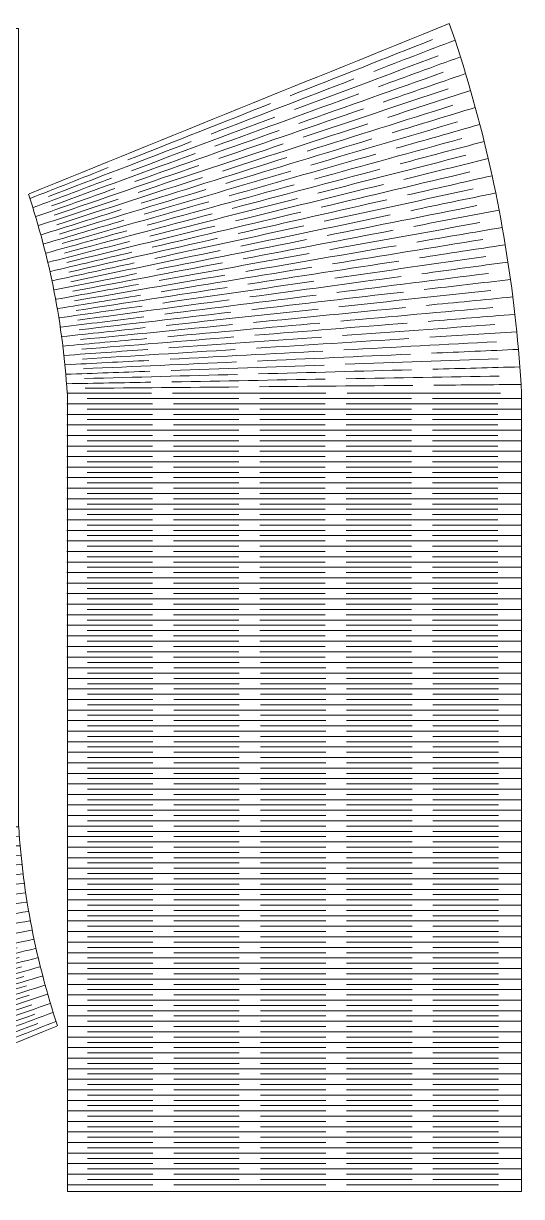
# Model space of a CAD drawing. Header units: inches. Extents: x -13.9 to 20.5, y -8.9 to 4.3.
# Drawn here: x -8.72 to -3.1, y -8.92 to 4.3 of the extents above; entities that cross this region are included whole.
import ezdxf

# ---------------------------------------------------------------- set-up
doc = ezdxf.new("R2010")
doc.units = ezdxf.units.IN
doc.header["$MEASUREMENT"] = 0
doc.layers.add('Layer 1', color=7, linetype='Continuous')

# ---------------------------------------------------------------- blocks, each defined once
blk = doc.blocks.new('block 8')
at = {"layer": 'Layer 1', "lineweight": 0}
for points in [[(-3.883, 4.209), (-3.917, 4.303)], [(-3.852, 4.115), (-3.883, 4.209)], [(-3.821, 4.021), (-3.852, 4.115)], [(-3.791, 3.926), (-3.821, 4.021)], [(-3.762, 3.832), (-3.791, 3.926)], [(-3.746, 3.781), (-3.762, 3.832)], [(-3.733, 3.737), (-3.746, 3.781)], [(-3.705, 3.642), (-3.733, 3.737)], [(-3.677, 3.546), (-3.705, 3.642)], [(-3.65, 3.451), (-3.677, 3.546)], [(-3.624, 3.356), (-3.65, 3.451)], [(-3.598, 3.26), (-3.624, 3.356)], [(-3.573, 3.164), (-3.598, 3.26)], [(-3.548, 3.068), (-3.573, 3.164)], [(-3.525, 2.972), (-3.548, 3.068)], [(-3.501, 2.876), (-3.525, 2.972)], [(-3.479, 2.779), (-3.501, 2.876)], [(-3.456, 2.683), (-3.479, 2.779)], [(-3.435, 2.586), (-3.456, 2.683)], [(-3.414, 2.489), (-3.435, 2.586)], [(-3.394, 2.392), (-3.414, 2.489)], [(-3.374, 2.295), (-3.394, 2.392)], [(-3.356, 2.198), (-3.374, 2.295)], [(-3.337, 2.101), (-3.356, 2.198)], [(-3.32, 2.003), (-3.337, 2.101)], [(-3.302, 1.906), (-3.32, 2.003)], [(-3.286, 1.808), (-3.302, 1.906)], [(-3.27, 1.71), (-3.286, 1.808)], [(-3.255, 1.612), (-3.27, 1.71)], [(-3.24, 1.514), (-3.255, 1.612)], [(-3.227, 1.416), (-3.24, 1.514)], [(-3.213, 1.318), (-3.227, 1.416)], [(-3.201, 1.22), (-3.213, 1.318)], [(-3.188, 1.122), (-3.201, 1.22)], [(-3.177, 1.023), (-3.188, 1.122)], [(-3.166, 0.925), (-3.177, 1.023)], [(-3.156, 0.826), (-3.166, 0.925)], [(-3.146, 0.727), (-3.156, 0.826)], [(-3.138, 0.628), (-3.146, 0.727)], [(-3.129, 0.53), (-3.138, 0.628)], [(-3.122, 0.431), (-3.129, 0.53)], [(-3.114, 0.332), (-3.122, 0.431)], [(-3.108, 0.233), (-3.114, 0.332)], [(-3.102, 0.133), (-3.102, -8.867), (-8.223, -8.867), (-8.223, 0.133)], [(-3.102, 0.134), (-3.108, 0.233)]]:
    blk.add_lwpolyline(points, dxfattribs=at)
for points in [[(-3.917, 4.303), (-5.497, 3.663), (-7.076, 3.022), (-8.655, 2.382)], [(-4.105, 4.122), (-4.641, 3.91), (-5.177, 3.698), (-5.713, 3.487)], [(-3.852, 4.115), (-4.158, 3.998), (-4.464, 3.88), (-4.769, 3.762)], [(-4.044, 3.937), (-4.583, 3.735), (-5.122, 3.534), (-5.662, 3.332)], [(-3.791, 3.926), (-4.099, 3.814), (-4.406, 3.702), (-4.714, 3.59)], [(-3.986, 3.752), (-4.528, 3.56), (-5.07, 3.368), (-5.613, 3.176)], [(-3.733, 3.737), (-4.042, 3.63), (-4.352, 3.524), (-4.661, 3.417)], [(-4.992, 3.677), (-5.529, 3.47), (-6.067, 3.263), (-6.604, 3.056)], [(-4.938, 3.509), (-5.478, 3.312), (-6.019, 3.115), (-6.56, 2.918)], [(-3.93, 3.566), (-4.475, 3.384), (-5.021, 3.202), (-5.566, 3.02)], [(-3.677, 3.546), (-3.988, 3.446), (-4.299, 3.345), (-4.61, 3.244)], [(-5.934, 3.399), (-6.47, 3.187), (-7.006, 2.976), (-7.542, 2.764)], [(-4.886, 3.34), (-5.43, 3.153), (-5.973, 2.966), (-6.517, 2.779)], [(-3.877, 3.38), (-4.425, 3.208), (-4.973, 3.035), (-5.521, 2.863)], [(-3.624, 3.356), (-3.936, 3.26), (-4.249, 3.165), (-4.561, 3.07)], [(-5.885, 3.248), (-6.424, 3.046), (-6.963, 2.844), (-7.502, 2.642)], [(-3.826, 3.193), (-4.377, 3.03), (-4.927, 2.868), (-5.478, 2.706)], [(-5.837, 3.097), (-6.379, 2.904), (-6.921, 2.712), (-7.464, 2.52)], [(-4.836, 3.171), (-5.383, 2.993), (-5.929, 2.816), (-6.476, 2.639)], [(-3.573, 3.164), (-3.887, 3.075), (-4.201, 2.985), (-4.515, 2.895)], [(-6.827, 2.971), (-7.364, 2.764), (-7.902, 2.557), (-8.439, 2.35)], [(-5.791, 2.944), (-6.336, 2.762), (-6.882, 2.58), (-7.427, 2.398)], [(-4.789, 3.001), (-5.338, 2.833), (-5.887, 2.666), (-6.437, 2.499)], [(-3.777, 3.005), (-4.331, 2.853), (-4.884, 2.7), (-5.437, 2.548)], [(-3.525, 2.972), (-3.84, 2.888), (-4.155, 2.804), (-4.471, 2.72)], [(-6.784, 2.836), (-7.324, 2.639), (-7.865, 2.442), (-8.405, 2.245)], [(-5.748, 2.792), (-6.296, 2.619), (-6.844, 2.447), (-7.392, 2.275)], [(-4.744, 2.83), (-5.296, 2.673), (-5.847, 2.516), (-6.399, 2.358)], [(-3.731, 2.817), (-4.287, 2.674), (-4.842, 2.532), (-5.398, 2.39)], [(-3.479, 2.779), (-3.795, 2.701), (-4.112, 2.623), (-4.429, 2.545)], [(-7.764, 2.677), (-8.057, 2.561), (-8.351, 2.445), (-8.645, 2.329)], [(-6.742, 2.701), (-7.286, 2.514), (-7.829, 2.327), (-8.373, 2.14)], [(-4.7, 2.659), (-5.255, 2.512), (-5.809, 2.365), (-6.364, 2.217)], [(-7.725, 2.559), (-8.021, 2.448), (-8.316, 2.338), (-8.611, 2.227)], [(-6.702, 2.566), (-7.249, 2.388), (-7.795, 2.211), (-8.342, 2.034)], [(-5.706, 2.638), (-6.257, 2.476), (-6.807, 2.314), (-7.358, 2.151)], [(-3.687, 2.628), (-4.245, 2.496), (-4.803, 2.363), (-5.361, 2.231)], [(-3.435, 2.586), (-3.753, 2.514), (-4.071, 2.441), (-4.389, 2.369)], [(-7.688, 2.441), (-7.985, 2.336), (-8.282, 2.23), (-8.579, 2.125)], [(-6.664, 2.429), (-7.214, 2.262), (-7.763, 2.095), (-8.312, 1.928)], [(-5.666, 2.485), (-6.219, 2.332), (-6.773, 2.18), (-7.326, 2.028)], [(-4.66, 2.488), (-5.216, 2.351), (-5.773, 2.213), (-6.33, 2.076)], [(-3.646, 2.439), (-4.206, 2.316), (-4.766, 2.194), (-5.327, 2.072)], [(-3.394, 2.392), (-3.713, 2.326), (-4.033, 2.259), (-4.352, 2.192)], [(-8.664, 2.379), (-8.42, 1.648), (-8.275, 0.903), (-8.226, 0.134)], [(-7.652, 2.322), (-7.951, 2.223), (-8.25, 2.123), (-8.549, 2.023)], [(-6.628, 2.293), (-7.18, 2.136), (-7.732, 1.978), (-8.284, 1.821)], [(-5.628, 2.331), (-6.184, 2.188), (-6.74, 2.046), (-7.295, 1.903)], [(-4.621, 2.316), (-5.18, 2.189), (-5.739, 2.061), (-6.298, 1.934)], [(-3.607, 2.249), (-4.169, 2.136), (-4.732, 2.024), (-5.294, 1.912)], [(-7.618, 2.204), (-7.919, 2.109), (-8.219, 2.015), (-8.519, 1.92)], [(-6.593, 2.156), (-7.148, 2.009), (-7.702, 1.861), (-8.257, 1.714)], [(-5.592, 2.176), (-6.15, 2.044), (-6.708, 1.911), (-7.267, 1.779)], [(-4.584, 2.144), (-5.146, 2.026), (-5.707, 1.909), (-6.268, 1.792)], [(-3.356, 2.198), (-3.676, 2.137), (-3.996, 2.076), (-4.317, 2.015)], [(-7.586, 2.084), (-7.888, 1.995), (-8.189, 1.906), (-8.491, 1.817)], [(-6.561, 2.019), (-7.118, 1.881), (-7.674, 1.744), (-8.231, 1.607)], [(-5.559, 2.021), (-6.119, 1.899), (-6.679, 1.776), (-7.239, 1.654)], [(-3.571, 2.058), (-4.135, 1.956), (-4.699, 1.854), (-5.263, 1.752)], [(-3.32, 2.003), (-3.641, 1.948), (-3.963, 1.893), (-4.284, 1.838)], [(-7.555, 1.965), (-7.858, 1.881), (-8.161, 1.798), (-8.464, 1.714)], [(-6.53, 1.881), (-7.089, 1.754), (-7.648, 1.627), (-8.207, 1.499)], [(-5.527, 1.866), (-6.089, 1.753), (-6.651, 1.641), (-7.214, 1.529)], [(-4.55, 1.971), (-5.113, 1.863), (-5.677, 1.756), (-6.24, 1.649)], [(-3.537, 1.868), (-4.103, 1.776), (-4.669, 1.684), (-5.235, 1.592)], [(-7.525, 1.845), (-7.83, 1.766), (-8.134, 1.688), (-8.439, 1.61)], [(-7.497, 1.724), (-7.803, 1.652), (-8.109, 1.579), (-8.415, 1.507)], [(-6.501, 1.743), (-7.062, 1.626), (-7.623, 1.509), (-8.184, 1.391)], [(-4.518, 1.797), (-5.083, 1.7), (-5.648, 1.603), (-6.213, 1.506)], [(-3.286, 1.808), (-3.609, 1.759), (-3.931, 1.709), (-4.253, 1.66)], [(-7.471, 1.603), (-7.778, 1.536), (-8.085, 1.469), (-8.392, 1.402)], [(-6.473, 1.605), (-7.036, 1.498), (-7.6, 1.39), (-8.163, 1.283)], [(-5.497, 1.71), (-6.061, 1.608), (-6.625, 1.505), (-7.19, 1.403)], [(-4.488, 1.624), (-5.055, 1.537), (-5.622, 1.45), (-6.189, 1.363)], [(-3.505, 1.676), (-4.073, 1.594), (-4.64, 1.513), (-5.208, 1.431)], [(-3.255, 1.612), (-3.578, 1.569), (-3.902, 1.525), (-4.225, 1.481)], [(-7.446, 1.482), (-7.754, 1.421), (-8.063, 1.359), (-8.371, 1.298)], [(-6.447, 1.466), (-7.013, 1.369), (-7.578, 1.272), (-8.143, 1.175)], [(-5.469, 1.554), (-6.035, 1.462), (-6.601, 1.37), (-7.167, 1.278)], [(-3.476, 1.485), (-4.045, 1.413), (-4.614, 1.341), (-5.184, 1.27)], [(-7.423, 1.361), (-7.732, 1.305), (-8.041, 1.249), (-8.351, 1.193)], [(-6.424, 1.327), (-6.99, 1.24), (-7.557, 1.153), (-8.124, 1.066)], [(-5.443, 1.397), (-6.011, 1.315), (-6.579, 1.233), (-7.146, 1.151)], [(-4.461, 1.45), (-5.029, 1.373), (-5.598, 1.296), (-6.166, 1.219)], [(-3.227, 1.416), (-3.551, 1.378), (-3.875, 1.341), (-4.199, 1.303)], [(-7.401, 1.239), (-7.712, 1.189), (-8.022, 1.139), (-8.332, 1.088)], [(-5.419, 1.24), (-5.989, 1.168), (-6.558, 1.097), (-7.127, 1.025)], [(-4.435, 1.275), (-5.005, 1.209), (-5.575, 1.142), (-6.145, 1.075)], [(-3.449, 1.293), (-4.02, 1.231), (-4.59, 1.17), (-5.161, 1.108)], [(-3.201, 1.22), (-3.525, 1.188), (-3.85, 1.156), (-4.175, 1.124)], [(-7.381, 1.117), (-7.692, 1.073), (-8.003, 1.028), (-8.315, 0.983)], [(-6.401, 1.187), (-6.97, 1.111), (-7.538, 1.034), (-8.107, 0.957)], [(-5.397, 1.083), (-5.968, 1.021), (-6.539, 0.96), (-7.109, 0.898)], [(-4.412, 1.1), (-4.983, 1.044), (-5.555, 0.988), (-6.126, 0.931)], [(-3.425, 1.1), (-3.997, 1.049), (-4.569, 0.998), (-5.141, 0.946)], [(-7.363, 0.995), (-7.675, 0.956), (-7.987, 0.917), (-8.299, 0.878)], [(-6.381, 1.048), (-6.951, 0.981), (-7.521, 0.915), (-8.091, 0.848)], [(-3.177, 1.023), (-3.503, 0.997), (-3.828, 0.971), (-4.154, 0.944)], [(-7.346, 0.873), (-7.658, 0.839), (-7.971, 0.806), (-8.284, 0.772)], [(-6.363, 0.908), (-6.934, 0.851), (-7.505, 0.795), (-8.077, 0.739)], [(-5.378, 0.925), (-5.95, 0.874), (-6.522, 0.823), (-7.093, 0.771)], [(-4.391, 0.925), (-4.964, 0.879), (-5.536, 0.833), (-6.109, 0.787)], [(-3.403, 0.908), (-3.976, 0.866), (-4.549, 0.826), (-5.122, 0.784)], [(-3.156, 0.826), (-3.482, 0.805), (-3.809, 0.785), (-4.135, 0.765)], [(-7.33, 0.75), (-7.644, 0.722), (-7.957, 0.694), (-8.271, 0.666)], [(-6.346, 0.768), (-6.918, 0.722), (-7.491, 0.675), (-8.063, 0.629)], [(-5.36, 0.767), (-5.933, 0.726), (-6.506, 0.685), (-7.079, 0.644)], [(-4.372, 0.75), (-4.946, 0.714), (-5.52, 0.678), (-6.093, 0.642)], [(-3.384, 0.715), (-3.958, 0.684), (-4.532, 0.653), (-5.106, 0.622)], [(-7.316, 0.627), (-7.63, 0.605), (-7.944, 0.582), (-8.259, 0.56)], [(-6.331, 0.627), (-6.905, 0.591), (-7.478, 0.555), (-8.052, 0.519)], [(-5.344, 0.609), (-5.918, 0.579), (-6.492, 0.548), (-7.066, 0.517)], [(-4.356, 0.574), (-4.931, 0.548), (-5.505, 0.523), (-6.08, 0.497)], [(-3.138, 0.628), (-3.464, 0.614), (-3.791, 0.599), (-4.118, 0.585)], [(-7.304, 0.504), (-7.619, 0.487), (-7.933, 0.471), (-8.248, 0.454)], [(-6.318, 0.486), (-6.892, 0.461), (-7.467, 0.435), (-8.042, 0.41)], [(-5.33, 0.451), (-5.905, 0.431), (-6.48, 0.41), (-7.055, 0.39)], [(-4.342, 0.398), (-4.917, 0.383), (-5.493, 0.367), (-6.068, 0.352)], [(-3.367, 0.521), (-3.942, 0.501), (-4.517, 0.48), (-5.092, 0.46)], [(-3.122, 0.431), (-3.449, 0.422), (-3.776, 0.413), (-4.104, 0.404)], [(-7.293, 0.381), (-7.608, 0.37), (-7.924, 0.359), (-8.239, 0.347)], [(-6.306, 0.346), (-6.882, 0.33), (-7.457, 0.315), (-8.033, 0.299)], [(-5.318, 0.293), (-5.894, 0.282), (-6.47, 0.272), (-7.046, 0.262)], [(-3.353, 0.328), (-3.928, 0.317), (-4.504, 0.307), (-5.08, 0.297)], [(-7.284, 0.258), (-7.6, 0.252), (-7.915, 0.246), (-8.231, 0.241)], [(-7.277, 0.134), (-7.592, 0.134), (-7.908, 0.134), (-8.224, 0.134)], [(-6.297, 0.205), (-6.873, 0.199), (-7.449, 0.194), (-8.025, 0.189)], [(-5.309, 0.134), (-5.885, 0.134), (-6.462, 0.134), (-7.038, 0.134)], [(-4.33, 0.222), (-4.906, 0.217), (-5.482, 0.212), (-6.058, 0.207)], [(-3.341, 0.134), (-3.917, 0.134), (-4.494, 0.134), (-5.07, 0.134)], [(-3.108, 0.233), (-3.436, 0.23), (-3.764, 0.227), (-4.091, 0.224)]]:
    blk.add_open_spline(points, degree=3, dxfattribs=at)
blk = doc.blocks.new('block 9')
at = {"layer": 'Layer 1', "lineweight": 0}
for points in [[(-13.897, -4.754), (-13.897, 4.246), (-8.776, 4.246), (-8.776, -4.754)], [(-13.897, -4.754), (-13.89, -4.853)], [(-13.89, -4.853), (-13.884, -4.952)], [(-13.884, -4.952), (-13.877, -5.051)], [(-13.877, -5.051), (-13.87, -5.15)], [(-13.87, -5.15), (-13.861, -5.249)], [(-13.861, -5.249), (-13.853, -5.348)], [(-13.853, -5.348), (-13.843, -5.446)], [(-13.843, -5.446), (-13.833, -5.545)], [(-13.833, -5.545), (-13.822, -5.643)], [(-13.822, -5.643), (-13.811, -5.742)], [(-13.811, -5.742), (-13.798, -5.84)], [(-13.798, -5.84), (-13.786, -5.939)], [(-13.786, -5.939), (-13.772, -6.037)], [(-13.772, -6.037), (-13.759, -6.135)], [(-13.759, -6.135), (-13.744, -6.233)], [(-13.744, -6.233), (-13.729, -6.331)], [(-13.729, -6.331), (-13.713, -6.428)], [(-13.713, -6.428), (-13.696, -6.526)], [(-13.696, -6.526), (-13.679, -6.624)], [(-13.679, -6.624), (-13.662, -6.721)], [(-13.662, -6.721), (-13.643, -6.818)], [(-13.643, -6.818), (-13.624, -6.916)], [(-13.624, -6.916), (-13.605, -7.013)], [(-13.605, -7.013), (-13.585, -7.11)], [(-13.585, -7.11), (-13.564, -7.206)], [(-13.564, -7.206), (-13.542, -7.303)], [(-13.542, -7.303), (-13.52, -7.4)], [(-13.52, -7.4), (-13.498, -7.496)], [(-13.498, -7.496), (-13.474, -7.592)], [(-13.474, -7.592), (-13.45, -7.688)], [(-13.45, -7.688), (-13.426, -7.784)], [(-13.426, -7.784), (-13.401, -7.88)], [(-13.401, -7.88), (-13.375, -7.976)], [(-13.375, -7.976), (-13.349, -8.072)], [(-13.349, -8.072), (-13.321, -8.167)], [(-13.321, -8.167), (-13.294, -8.262)], [(-13.294, -8.262), (-13.266, -8.357)], [(-13.266, -8.357), (-13.252, -8.402)], [(-13.252, -8.402), (-13.237, -8.452)], [(-13.237, -8.452), (-13.207, -8.547)], [(-13.207, -8.547), (-13.178, -8.641)], [(-13.178, -8.641), (-13.147, -8.736)], [(-13.147, -8.736), (-13.116, -8.83)], [(-13.116, -8.83), (-13.082, -8.923)]]:
    blk.add_lwpolyline(points, dxfattribs=at)
for points in [[(-13.658, -4.754), (-13.081, -4.754), (-12.505, -4.754), (-11.929, -4.754)], [(-11.69, -4.754), (-11.114, -4.754), (-10.537, -4.754), (-9.961, -4.754)], [(-9.722, -4.754), (-9.406, -4.754), (-9.09, -4.754), (-8.774, -4.755)], [(-8.335, -7), (-8.578, -6.269), (-8.724, -5.523), (-8.773, -4.754)], [(-13.89, -4.853), (-13.563, -4.85), (-13.235, -4.847), (-12.907, -4.844)], [(-12.669, -4.842), (-12.093, -4.837), (-11.517, -4.832), (-10.94, -4.827)], [(-11.68, -4.913), (-11.104, -4.903), (-10.529, -4.892), (-9.953, -4.882)], [(-10.702, -4.825), (-10.126, -4.82), (-9.55, -4.815), (-8.974, -4.81)], [(-9.715, -4.878), (-9.399, -4.872), (-9.083, -4.867), (-8.768, -4.861)], [(-13.877, -5.051), (-13.55, -5.042), (-13.222, -5.034), (-12.895, -5.025)], [(-13.646, -4.948), (-13.07, -4.938), (-12.494, -4.927), (-11.919, -4.917)], [(-12.657, -5.019), (-12.081, -5.003), (-11.506, -4.988), (-10.931, -4.972)], [(-11.668, -5.071), (-11.093, -5.051), (-10.518, -5.03), (-9.943, -5.01)], [(-10.692, -4.966), (-10.117, -4.951), (-9.541, -4.935), (-8.966, -4.92)], [(-9.705, -5.001), (-9.39, -4.99), (-9.075, -4.979), (-8.76, -4.968)], [(-13.632, -5.142), (-13.057, -5.121), (-12.482, -5.1), (-11.907, -5.08)], [(-12.643, -5.194), (-12.068, -5.169), (-11.493, -5.143), (-10.919, -5.117)], [(-11.655, -5.23), (-11.081, -5.199), (-10.506, -5.168), (-9.932, -5.137)], [(-10.681, -5.107), (-10.106, -5.081), (-9.532, -5.056), (-8.957, -5.03)], [(-10.668, -5.248), (-10.094, -5.212), (-9.521, -5.176), (-8.947, -5.14)], [(-9.695, -5.125), (-9.38, -5.108), (-9.065, -5.091), (-8.751, -5.074)], [(-13.861, -5.249), (-13.534, -5.234), (-13.207, -5.22), (-12.881, -5.205)], [(-13.615, -5.335), (-13.041, -5.304), (-12.467, -5.273), (-11.892, -5.242)], [(-12.626, -5.37), (-12.053, -5.334), (-11.479, -5.298), (-10.905, -5.262)], [(-11.639, -5.388), (-11.066, -5.347), (-10.493, -5.306), (-9.92, -5.265)], [(-10.653, -5.388), (-10.08, -5.342), (-9.508, -5.296), (-8.935, -5.25)], [(-9.682, -5.248), (-9.368, -5.225), (-9.054, -5.203), (-8.74, -5.18)], [(-9.668, -5.371), (-9.355, -5.343), (-9.042, -5.314), (-8.728, -5.286)], [(-13.843, -5.446), (-13.516, -5.426), (-13.19, -5.405), (-12.864, -5.385)], [(-13.596, -5.528), (-13.022, -5.487), (-12.449, -5.446), (-11.876, -5.405)], [(-12.608, -5.546), (-12.035, -5.499), (-11.462, -5.453), (-10.89, -5.407)], [(-11.621, -5.546), (-11.049, -5.494), (-10.477, -5.443), (-9.905, -5.392)], [(-10.636, -5.528), (-10.065, -5.472), (-9.493, -5.415), (-8.922, -5.359)], [(-9.653, -5.493), (-9.34, -5.46), (-9.028, -5.426), (-8.715, -5.392)], [(-12.587, -5.721), (-12.015, -5.664), (-11.444, -5.608), (-10.873, -5.552)], [(-11.601, -5.703), (-11.031, -5.642), (-10.46, -5.58), (-9.889, -5.519)], [(-10.618, -5.668), (-10.048, -5.602), (-9.478, -5.535), (-8.908, -5.468)], [(-9.636, -5.616), (-9.324, -5.576), (-9.012, -5.537), (-8.7, -5.498)], [(-13.822, -5.643), (-13.496, -5.617), (-13.17, -5.591), (-12.845, -5.565)], [(-13.574, -5.721), (-13.002, -5.669), (-12.43, -5.618), (-11.858, -5.567)], [(-11.579, -5.86), (-11.01, -5.789), (-10.441, -5.717), (-9.872, -5.645)], [(-10.597, -5.808), (-10.029, -5.731), (-9.46, -5.654), (-8.892, -5.578)], [(-10.575, -5.947), (-10.008, -5.86), (-9.441, -5.773), (-8.875, -5.686)], [(-9.617, -5.738), (-9.306, -5.693), (-8.995, -5.648), (-8.684, -5.603)], [(-13.798, -5.84), (-13.473, -5.808), (-13.148, -5.776), (-12.823, -5.744)], [(-13.55, -5.913), (-12.979, -5.852), (-12.408, -5.79), (-11.837, -5.729)], [(-12.563, -5.895), (-11.994, -5.829), (-11.424, -5.762), (-10.854, -5.696)], [(-11.556, -6.017), (-10.988, -5.935), (-10.42, -5.854), (-9.852, -5.772)], [(-10.551, -6.086), (-9.986, -5.989), (-9.421, -5.892), (-8.856, -5.795)], [(-9.597, -5.86), (-9.287, -5.809), (-8.977, -5.759), (-8.667, -5.709)], [(-9.576, -5.981), (-9.266, -5.925), (-8.957, -5.87), (-8.648, -5.814)], [(-13.772, -6.037), (-13.448, -5.999), (-13.124, -5.961), (-12.799, -5.923)], [(-13.523, -6.105), (-12.954, -6.033), (-12.384, -5.962), (-11.815, -5.89)], [(-12.538, -6.07), (-11.97, -5.993), (-11.401, -5.916), (-10.833, -5.84)], [(-11.53, -6.174), (-10.964, -6.082), (-10.398, -5.99), (-9.832, -5.898)], [(-10.526, -6.225), (-9.962, -6.118), (-9.399, -6.011), (-8.836, -5.904)], [(-9.552, -6.103), (-9.244, -6.041), (-8.936, -5.98), (-8.628, -5.918)], [(-13.494, -6.297), (-12.926, -6.215), (-12.358, -6.133), (-11.791, -6.051)], [(-12.51, -6.244), (-11.944, -6.157), (-11.377, -6.07), (-10.81, -5.983)], [(-11.502, -6.33), (-10.938, -6.228), (-10.373, -6.126), (-9.809, -6.024)], [(-10.498, -6.364), (-9.937, -6.246), (-9.376, -6.129), (-8.814, -6.012)], [(-9.528, -6.224), (-9.221, -6.157), (-8.914, -6.09), (-8.607, -6.023)], [(-13.744, -6.233), (-13.42, -6.189), (-13.097, -6.145), (-12.773, -6.102)], [(-13.462, -6.488), (-12.896, -6.396), (-12.33, -6.304), (-11.764, -6.212)], [(-12.481, -6.418), (-11.916, -6.321), (-11.35, -6.224), (-10.785, -6.127)], [(-11.472, -6.486), (-10.91, -6.374), (-10.347, -6.262), (-9.785, -6.149)], [(-10.469, -6.502), (-9.91, -6.374), (-9.351, -6.247), (-8.792, -6.12)], [(-9.501, -6.345), (-9.195, -6.272), (-8.89, -6.2), (-8.584, -6.127)], [(-13.713, -6.428), (-13.39, -6.379), (-13.068, -6.329), (-12.745, -6.28)], [(-12.449, -6.591), (-11.885, -6.484), (-11.322, -6.377), (-10.759, -6.269)], [(-11.44, -6.641), (-10.88, -6.519), (-10.32, -6.397), (-9.759, -6.274)], [(-10.438, -6.639), (-9.881, -6.502), (-9.324, -6.364), (-8.767, -6.227)], [(-10.405, -6.777), (-9.851, -6.629), (-9.296, -6.482), (-8.742, -6.334)], [(-9.473, -6.465), (-9.169, -6.387), (-8.864, -6.309), (-8.56, -6.231)], [(-9.444, -6.585), (-9.141, -6.501), (-8.837, -6.418), (-8.534, -6.334)], [(-13.679, -6.624), (-13.358, -6.568), (-13.036, -6.513), (-12.715, -6.458)], [(-13.428, -6.679), (-12.864, -6.577), (-12.3, -6.474), (-11.735, -6.372)], [(-12.414, -6.764), (-11.853, -6.647), (-11.292, -6.529), (-10.731, -6.412)], [(-11.406, -6.796), (-10.848, -6.664), (-10.29, -6.532), (-9.732, -6.399)], [(-10.371, -6.913), (-9.819, -6.756), (-9.267, -6.599), (-8.715, -6.441)], [(-9.413, -6.705), (-9.111, -6.616), (-8.809, -6.527), (-8.508, -6.438)], [(-13.392, -6.869), (-12.829, -6.757), (-12.267, -6.645), (-11.705, -6.532)], [(-12.378, -6.936), (-11.819, -6.809), (-11.26, -6.682), (-10.7, -6.554)], [(-11.37, -6.951), (-10.815, -6.809), (-10.259, -6.666), (-9.703, -6.524)], [(-10.334, -7.05), (-9.785, -6.883), (-9.236, -6.715), (-8.686, -6.548)], [(-9.38, -6.824), (-9.08, -6.729), (-8.78, -6.635), (-8.479, -6.541)], [(-13.643, -6.818), (-13.323, -6.757), (-13.002, -6.696), (-12.682, -6.635)], [(-13.353, -7.059), (-12.792, -6.937), (-12.232, -6.814), (-11.672, -6.692)], [(-12.339, -7.108), (-11.782, -6.971), (-11.225, -6.834), (-10.669, -6.696)], [(-11.333, -7.105), (-10.779, -6.953), (-10.226, -6.8), (-9.673, -6.648)], [(-10.296, -7.186), (-9.75, -7.009), (-9.203, -6.831), (-8.657, -6.654)], [(-9.346, -6.943), (-9.048, -6.843), (-8.749, -6.743), (-8.45, -6.643)], [(-13.605, -7.013), (-13.285, -6.946), (-12.966, -6.879), (-12.647, -6.812)], [(-13.311, -7.248), (-12.753, -7.116), (-12.195, -6.984), (-11.637, -6.851)], [(-12.298, -7.28), (-11.744, -7.132), (-11.189, -6.985), (-10.635, -6.838)], [(-11.293, -7.259), (-10.742, -7.097), (-10.191, -6.934), (-9.641, -6.772)], [(-10.257, -7.321), (-9.713, -7.134), (-9.169, -6.947), (-8.626, -6.76)], [(-10.215, -7.457), (-9.674, -7.26), (-9.134, -7.063), (-8.593, -6.866)], [(-9.311, -7.061), (-9.014, -6.956), (-8.716, -6.851), (-8.419, -6.746)], [(-9.274, -7.179), (-8.978, -7.069), (-8.683, -6.958), (-8.387, -6.847)], [(-13.563, -7.206), (-13.245, -7.134), (-12.927, -7.062), (-12.609, -6.989)], [(-13.082, -8.923), (-11.502, -8.283), (-9.923, -7.643), (-8.344, -7.002)], [(-12.255, -7.451), (-11.703, -7.293), (-11.151, -7.136), (-10.599, -6.979)], [(-11.251, -7.412), (-10.703, -7.24), (-10.155, -7.067), (-9.607, -6.895)], [(-10.172, -7.591), (-9.634, -7.384), (-9.097, -7.178), (-8.559, -6.971)], [(-9.235, -7.297), (-8.941, -7.181), (-8.648, -7.065), (-8.354, -6.949)], [(-13.268, -7.437), (-12.712, -7.295), (-12.156, -7.152), (-11.6, -7.01)], [(-12.21, -7.621), (-11.661, -7.454), (-11.111, -7.287), (-10.562, -7.119)], [(-11.207, -7.565), (-10.662, -7.383), (-10.117, -7.2), (-9.572, -7.018)], [(-11.162, -7.717), (-10.619, -7.525), (-10.077, -7.333), (-9.535, -7.141)], [(-13.52, -7.4), (-13.203, -7.321), (-12.886, -7.243), (-12.57, -7.165)], [(-13.221, -7.625), (-12.668, -7.473), (-12.115, -7.321), (-11.562, -7.168)], [(-12.162, -7.791), (-11.616, -7.614), (-11.069, -7.437), (-10.523, -7.259)], [(-11.114, -7.869), (-10.575, -7.667), (-10.036, -7.465), (-9.497, -7.263)], [(-13.474, -7.592), (-13.159, -7.508), (-12.843, -7.425), (-12.528, -7.341)], [(-13.173, -7.813), (-12.622, -7.651), (-12.071, -7.488), (-11.521, -7.326)], [(-12.113, -7.96), (-11.569, -7.773), (-11.025, -7.586), (-10.482, -7.399)], [(-11.064, -8.02), (-10.528, -7.808), (-9.993, -7.596), (-9.457, -7.385)], [(-13.426, -7.784), (-13.112, -7.695), (-12.798, -7.605), (-12.484, -7.516)], [(-13.122, -8), (-12.574, -7.828), (-12.026, -7.656), (-11.478, -7.483)], [(-12.061, -8.129), (-11.52, -7.932), (-10.98, -7.735), (-10.439, -7.538)], [(-13.068, -8.187), (-12.523, -8.005), (-11.978, -7.822), (-11.433, -7.64)], [(-13.375, -7.976), (-13.062, -7.881), (-12.75, -7.786), (-12.437, -7.69)], [(-13.013, -8.373), (-12.47, -8.181), (-11.928, -7.988), (-11.386, -7.796)], [(-12.007, -8.297), (-11.469, -8.09), (-10.932, -7.884), (-10.394, -7.677)], [(-13.321, -8.167), (-13.01, -8.066), (-12.7, -7.965), (-12.389, -7.864)], [(-13.266, -8.357), (-12.956, -8.251), (-12.647, -8.144), (-12.338, -8.038)], [(-12.954, -8.558), (-12.415, -8.356), (-11.876, -8.154), (-11.337, -7.952)], [(-12.894, -8.742), (-12.358, -8.531), (-11.822, -8.319), (-11.286, -8.107)], [(-13.207, -8.547), (-12.9, -8.435), (-12.592, -8.323), (-12.285, -8.211)], [(-13.147, -8.736), (-12.841, -8.618), (-12.535, -8.5), (-12.229, -8.383)]]:
    blk.add_open_spline(points, degree=3, dxfattribs=at)
blk = doc.blocks.new('block 13')
at = {"layer": 'Layer 1', "lineweight": 0}
for points in [[(-7.264, 0.014), (-8.229, 0.014)], [(-6.29, 0.074), (-8.002, 0.074)], [(-5.316, 0.014), (-7.028, 0.014)], [(-4.342, 0.074), (-6.054, 0.074)], [(-3.369, 0.014), (-5.08, 0.014)], [(-3.108, 0.074), (-4.106, 0.074)], [(-7.264, -0.105), (-8.229, -0.105)], [(-6.29, -0.045), (-8.002, -0.045)], [(-5.316, -0.105), (-7.028, -0.105)], [(-4.342, -0.045), (-6.054, -0.045)], [(-3.369, -0.105), (-5.08, -0.105)], [(-3.108, -0.045), (-4.106, -0.045)], [(-7.264, -0.224), (-8.229, -0.224)], [(-6.29, -0.164), (-8.002, -0.164)], [(-5.316, -0.224), (-7.028, -0.224)], [(-4.342, -0.164), (-6.054, -0.164)], [(-3.369, -0.224), (-5.08, -0.224)], [(-3.108, -0.164), (-4.106, -0.164)], [(-7.264, -0.343), (-8.229, -0.343)], [(-6.29, -0.283), (-8.002, -0.283)], [(-5.316, -0.343), (-7.028, -0.343)], [(-4.342, -0.283), (-6.054, -0.283)], [(-3.369, -0.343), (-5.08, -0.343)], [(-3.108, -0.283), (-4.106, -0.283)], [(-7.264, -0.462), (-8.229, -0.462)], [(-6.29, -0.402), (-8.002, -0.402)], [(-6.29, -0.521), (-8.002, -0.521)], [(-5.316, -0.462), (-7.028, -0.462)], [(-4.342, -0.402), (-6.054, -0.402)], [(-4.342, -0.521), (-6.054, -0.521)], [(-3.369, -0.462), (-5.08, -0.462)], [(-3.108, -0.402), (-4.106, -0.402)], [(-3.108, -0.521), (-4.106, -0.521)], [(-7.264, -0.58), (-8.229, -0.58)], [(-6.29, -0.64), (-8.002, -0.64)], [(-5.316, -0.58), (-7.028, -0.58)], [(-4.342, -0.64), (-6.054, -0.64)], [(-3.369, -0.58), (-5.08, -0.58)], [(-3.108, -0.64), (-4.106, -0.64)], [(-7.264, -0.699), (-8.229, -0.699)], [(-6.29, -0.759), (-8.002, -0.759)], [(-5.316, -0.699), (-7.028, -0.699)], [(-4.342, -0.759), (-6.054, -0.759)], [(-3.369, -0.699), (-5.08, -0.699)], [(-3.108, -0.759), (-4.106, -0.759)], [(-7.264, -0.818), (-8.229, -0.818)], [(-6.29, -0.878), (-8.002, -0.878)], [(-5.316, -0.818), (-7.028, -0.818)], [(-4.342, -0.878), (-6.054, -0.878)], [(-3.369, -0.818), (-5.08, -0.818)], [(-3.108, -0.878), (-4.106, -0.878)], [(-7.264, -0.937), (-8.229, -0.937)], [(-7.264, -1.056), (-8.229, -1.056)], [(-6.29, -0.997), (-8.002, -0.997)], [(-5.316, -0.937), (-7.028, -0.937)], [(-5.316, -1.056), (-7.028, -1.056)], [(-4.342, -0.997), (-6.054, -0.997)], [(-3.369, -0.937), (-5.08, -0.937)], [(-3.369, -1.056), (-5.08, -1.056)], [(-3.108, -0.997), (-4.106, -0.997)], [(-7.264, -1.175), (-8.229, -1.175)], [(-6.29, -1.116), (-8.002, -1.116)], [(-5.316, -1.175), (-7.028, -1.175)], [(-4.342, -1.116), (-6.054, -1.116)], [(-3.369, -1.175), (-5.08, -1.175)], [(-3.108, -1.116), (-4.106, -1.116)], [(-7.264, -1.294), (-8.229, -1.294)], [(-6.29, -1.234), (-8.002, -1.234)], [(-5.316, -1.294), (-7.028, -1.294)], [(-4.342, -1.234), (-6.054, -1.234)], [(-3.369, -1.294), (-5.08, -1.294)], [(-3.108, -1.234), (-4.106, -1.234)], [(-7.264, -1.413), (-8.229, -1.413)], [(-6.29, -1.353), (-8.002, -1.353)], [(-5.316, -1.413), (-7.028, -1.413)], [(-4.342, -1.353), (-6.054, -1.353)], [(-3.369, -1.413), (-5.08, -1.413)], [(-3.108, -1.353), (-4.106, -1.353)], [(-7.264, -1.532), (-8.229, -1.532)], [(-6.29, -1.472), (-8.002, -1.472)], [(-5.316, -1.532), (-7.028, -1.532)], [(-4.342, -1.472), (-6.054, -1.472)], [(-3.369, -1.532), (-5.08, -1.532)], [(-3.108, -1.472), (-4.106, -1.472)], [(-7.264, -1.651), (-8.229, -1.651)], [(-6.29, -1.591), (-8.002, -1.591)], [(-6.29, -1.71), (-8.002, -1.71)], [(-5.316, -1.651), (-7.028, -1.651)], [(-4.342, -1.591), (-6.054, -1.591)], [(-4.342, -1.71), (-6.054, -1.71)], [(-3.369, -1.651), (-5.08, -1.651)], [(-3.108, -1.591), (-4.106, -1.591)], [(-3.108, -1.71), (-4.106, -1.71)], [(-7.264, -1.77), (-8.229, -1.77)], [(-6.29, -1.829), (-8.002, -1.829)], [(-5.316, -1.77), (-7.028, -1.77)], [(-4.342, -1.829), (-6.054, -1.829)], [(-3.369, -1.77), (-5.08, -1.77)], [(-3.108, -1.829), (-4.106, -1.829)], [(-7.264, -1.889), (-8.229, -1.889)], [(-6.29, -1.948), (-8.002, -1.948)], [(-5.316, -1.889), (-7.028, -1.889)], [(-4.342, -1.948), (-6.054, -1.948)], [(-3.369, -1.889), (-5.08, -1.889)], [(-3.108, -1.948), (-4.106, -1.948)], [(-7.264, -2.008), (-8.229, -2.008)], [(-6.29, -2.067), (-8.002, -2.067)], [(-5.316, -2.008), (-7.028, -2.008)], [(-4.342, -2.067), (-6.054, -2.067)], [(-3.369, -2.008), (-5.08, -2.008)], [(-3.108, -2.067), (-4.106, -2.067)], [(-7.264, -2.126), (-8.229, -2.126)], [(-7.264, -2.245), (-8.229, -2.245)], [(-6.29, -2.186), (-8.002, -2.186)], [(-5.316, -2.126), (-7.028, -2.126)], [(-5.316, -2.245), (-7.028, -2.245)], [(-4.342, -2.186), (-6.054, -2.186)], [(-3.369, -2.126), (-5.08, -2.126)], [(-3.369, -2.245), (-5.08, -2.245)], [(-3.108, -2.186), (-4.106, -2.186)], [(-7.264, -2.364), (-8.229, -2.364)], [(-6.29, -2.305), (-8.002, -2.305)], [(-5.316, -2.364), (-7.028, -2.364)], [(-4.342, -2.305), (-6.054, -2.305)], [(-3.369, -2.364), (-5.08, -2.364)], [(-3.108, -2.305), (-4.106, -2.305)], [(-7.264, -2.483), (-8.229, -2.483)], [(-6.29, -2.424), (-8.002, -2.424)], [(-5.316, -2.483), (-7.028, -2.483)], [(-4.342, -2.424), (-6.054, -2.424)], [(-3.369, -2.483), (-5.08, -2.483)], [(-3.108, -2.424), (-4.106, -2.424)], [(-7.264, -2.603), (-8.229, -2.603)], [(-6.29, -2.543), (-8.002, -2.543)], [(-5.316, -2.603), (-7.028, -2.603)], [(-4.342, -2.543), (-6.054, -2.543)], [(-3.369, -2.603), (-5.08, -2.603)], [(-3.108, -2.543), (-4.106, -2.543)], [(-7.264, -2.722), (-8.229, -2.722)], [(-6.29, -2.662), (-8.002, -2.662)], [(-5.316, -2.722), (-7.028, -2.722)], [(-4.342, -2.662), (-6.054, -2.662)], [(-3.369, -2.722), (-5.08, -2.722)], [(-3.108, -2.662), (-4.106, -2.662)], [(-7.264, -2.841), (-8.229, -2.841)], [(-6.29, -2.781), (-8.002, -2.781)], [(-5.316, -2.841), (-7.028, -2.841)], [(-4.342, -2.781), (-6.054, -2.781)], [(-3.369, -2.841), (-5.08, -2.841)], [(-3.108, -2.781), (-4.106, -2.781)]]:
    blk.add_lwpolyline(points, dxfattribs=at)
blk = doc.blocks.new('block 12')
at = {"layer": 'Layer 1', "lineweight": 0}
for points in [[(-6.285, -2.903), (-7.996, -2.903)], [(-4.337, -2.903), (-6.048, -2.903)], [(-3.103, -2.903), (-4.101, -2.903)], [(-7.259, -2.962), (-8.224, -2.962)], [(-6.285, -3.022), (-7.996, -3.022)], [(-5.311, -2.962), (-7.022, -2.962)], [(-4.337, -3.022), (-6.048, -3.022)], [(-3.363, -2.962), (-5.075, -2.962)], [(-3.103, -3.022), (-4.101, -3.022)], [(-7.259, -3.081), (-8.224, -3.081)], [(-6.285, -3.141), (-7.996, -3.141)], [(-5.311, -3.081), (-7.022, -3.081)], [(-4.337, -3.141), (-6.048, -3.141)], [(-3.363, -3.081), (-5.075, -3.081)], [(-3.103, -3.141), (-4.101, -3.141)], [(-7.259, -3.2), (-8.224, -3.2)], [(-6.285, -3.26), (-7.996, -3.26)], [(-5.311, -3.2), (-7.022, -3.2)], [(-4.337, -3.26), (-6.048, -3.26)], [(-3.363, -3.2), (-5.075, -3.2)], [(-3.103, -3.26), (-4.101, -3.26)], [(-7.259, -3.319), (-8.224, -3.319)], [(-7.259, -3.438), (-8.224, -3.438)], [(-6.285, -3.379), (-7.996, -3.379)], [(-5.311, -3.319), (-7.022, -3.319)], [(-5.311, -3.438), (-7.022, -3.438)], [(-4.337, -3.379), (-6.048, -3.379)], [(-3.363, -3.319), (-5.075, -3.319)], [(-3.363, -3.438), (-5.075, -3.438)], [(-3.103, -3.379), (-4.101, -3.379)], [(-7.259, -3.557), (-8.224, -3.557)], [(-6.285, -3.497), (-7.996, -3.497)], [(-5.311, -3.557), (-7.022, -3.557)], [(-4.337, -3.497), (-6.048, -3.497)], [(-3.363, -3.557), (-5.075, -3.557)], [(-3.103, -3.497), (-4.101, -3.497)], [(-7.259, -3.676), (-8.224, -3.676)], [(-6.285, -3.616), (-7.996, -3.616)], [(-5.311, -3.676), (-7.022, -3.676)], [(-4.337, -3.616), (-6.048, -3.616)], [(-3.363, -3.676), (-5.075, -3.676)], [(-3.103, -3.616), (-4.101, -3.616)], [(-7.259, -3.795), (-8.224, -3.795)], [(-6.285, -3.735), (-7.996, -3.735)], [(-5.311, -3.795), (-7.022, -3.795)], [(-4.337, -3.735), (-6.048, -3.735)], [(-3.363, -3.795), (-5.075, -3.795)], [(-3.103, -3.735), (-4.101, -3.735)], [(-7.259, -3.914), (-8.224, -3.914)], [(-6.285, -3.854), (-7.996, -3.854)], [(-5.311, -3.914), (-7.022, -3.914)], [(-4.337, -3.854), (-6.048, -3.854)], [(-3.363, -3.914), (-5.075, -3.914)], [(-3.103, -3.854), (-4.101, -3.854)], [(-7.259, -4.033), (-8.224, -4.033)], [(-6.285, -3.973), (-7.996, -3.973)], [(-6.285, -4.092), (-7.996, -4.092)], [(-5.311, -4.033), (-7.022, -4.033)], [(-4.337, -3.973), (-6.048, -3.973)], [(-4.337, -4.092), (-6.048, -4.092)], [(-3.363, -4.033), (-5.075, -4.033)], [(-3.103, -3.973), (-4.101, -3.973)], [(-3.103, -4.092), (-4.101, -4.092)], [(-7.259, -4.152), (-8.224, -4.152)], [(-6.285, -4.211), (-7.996, -4.211)], [(-5.311, -4.152), (-7.022, -4.152)], [(-4.337, -4.211), (-6.048, -4.211)], [(-3.363, -4.152), (-5.075, -4.152)], [(-3.103, -4.211), (-4.101, -4.211)], [(-7.259, -4.27), (-8.224, -4.27)], [(-6.285, -4.33), (-7.996, -4.33)], [(-5.311, -4.27), (-7.022, -4.27)], [(-4.337, -4.33), (-6.048, -4.33)], [(-3.363, -4.27), (-5.075, -4.27)], [(-3.103, -4.33), (-4.101, -4.33)], [(-7.259, -4.389), (-8.224, -4.389)], [(-6.285, -4.449), (-7.996, -4.449)], [(-5.311, -4.389), (-7.022, -4.389)], [(-4.337, -4.449), (-6.048, -4.449)], [(-3.363, -4.389), (-5.075, -4.389)], [(-3.103, -4.449), (-4.101, -4.449)], [(-7.259, -4.508), (-8.224, -4.508)], [(-7.259, -4.627), (-8.224, -4.627)], [(-6.285, -4.568), (-7.996, -4.568)], [(-5.311, -4.508), (-7.022, -4.508)], [(-5.311, -4.627), (-7.022, -4.627)], [(-4.337, -4.568), (-6.048, -4.568)], [(-3.363, -4.508), (-5.075, -4.508)], [(-3.363, -4.627), (-5.075, -4.627)], [(-3.103, -4.568), (-4.101, -4.568)], [(-7.259, -4.746), (-8.224, -4.746)], [(-6.285, -4.687), (-7.996, -4.687)], [(-5.311, -4.746), (-7.022, -4.746)], [(-4.337, -4.687), (-6.048, -4.687)], [(-3.363, -4.746), (-5.075, -4.746)], [(-3.103, -4.687), (-4.101, -4.687)], [(-7.259, -4.865), (-8.224, -4.865)], [(-6.285, -4.806), (-7.996, -4.806)], [(-5.311, -4.865), (-7.022, -4.865)], [(-4.337, -4.806), (-6.048, -4.806)], [(-3.363, -4.865), (-5.075, -4.865)], [(-3.103, -4.806), (-4.101, -4.806)], [(-7.259, -4.984), (-8.224, -4.984)], [(-6.285, -4.925), (-7.996, -4.925)], [(-5.311, -4.984), (-7.022, -4.984)], [(-4.337, -4.925), (-6.048, -4.925)], [(-3.363, -4.984), (-5.075, -4.984)], [(-3.103, -4.925), (-4.101, -4.925)], [(-7.259, -5.103), (-8.224, -5.103)], [(-6.285, -5.043), (-7.996, -5.043)], [(-5.311, -5.103), (-7.022, -5.103)], [(-4.337, -5.043), (-6.048, -5.043)], [(-3.363, -5.103), (-5.075, -5.103)], [(-3.103, -5.043), (-4.101, -5.043)], [(-7.259, -5.222), (-8.224, -5.222)], [(-6.285, -5.162), (-7.996, -5.162)], [(-6.285, -5.281), (-7.996, -5.281)], [(-5.311, -5.222), (-7.022, -5.222)], [(-4.337, -5.162), (-6.048, -5.162)], [(-4.337, -5.281), (-6.048, -5.281)], [(-3.363, -5.222), (-5.075, -5.222)], [(-3.103, -5.162), (-4.101, -5.162)], [(-3.103, -5.281), (-4.101, -5.281)], [(-7.259, -5.341), (-8.224, -5.341)], [(-6.285, -5.4), (-7.996, -5.4)], [(-5.311, -5.341), (-7.022, -5.341)], [(-4.337, -5.4), (-6.048, -5.4)], [(-3.363, -5.341), (-5.075, -5.341)], [(-3.103, -5.4), (-4.101, -5.4)], [(-7.259, -5.46), (-8.224, -5.46)], [(-6.285, -5.519), (-7.996, -5.519)], [(-5.311, -5.46), (-7.022, -5.46)], [(-4.337, -5.519), (-6.048, -5.519)], [(-3.363, -5.46), (-5.075, -5.46)], [(-3.103, -5.519), (-4.101, -5.519)], [(-7.259, -5.579), (-8.224, -5.579)], [(-6.285, -5.638), (-7.996, -5.638)], [(-5.311, -5.579), (-7.022, -5.579)], [(-4.337, -5.638), (-6.048, -5.638)], [(-3.363, -5.579), (-5.075, -5.579)], [(-3.103, -5.638), (-4.101, -5.638)], [(-7.259, -5.697), (-8.224, -5.697)], [(-7.259, -5.816), (-8.224, -5.816)], [(-6.285, -5.757), (-7.996, -5.757)], [(-5.311, -5.697), (-7.022, -5.697)], [(-5.311, -5.816), (-7.022, -5.816)], [(-4.337, -5.757), (-6.048, -5.757)], [(-3.363, -5.697), (-5.075, -5.697)], [(-3.363, -5.816), (-5.075, -5.816)], [(-3.103, -5.757), (-4.101, -5.757)], [(-7.259, -5.936), (-8.224, -5.936)], [(-6.285, -5.876), (-7.996, -5.876)], [(-5.311, -5.936), (-7.022, -5.936)], [(-4.337, -5.876), (-6.048, -5.876)], [(-3.363, -5.936), (-5.075, -5.936)], [(-3.103, -5.876), (-4.101, -5.876)], [(-7.259, -6.055), (-8.224, -6.055)], [(-6.285, -5.995), (-7.996, -5.995)], [(-5.311, -6.055), (-7.022, -6.055)], [(-4.337, -5.995), (-6.048, -5.995)], [(-3.363, -6.055), (-5.075, -6.055)], [(-3.103, -5.995), (-4.101, -5.995)], [(-7.259, -6.174), (-8.224, -6.174)], [(-6.285, -6.114), (-7.996, -6.114)], [(-5.311, -6.174), (-7.022, -6.174)], [(-4.337, -6.114), (-6.048, -6.114)], [(-3.363, -6.174), (-5.075, -6.174)], [(-3.103, -6.114), (-4.101, -6.114)], [(-7.259, -6.293), (-8.224, -6.293)], [(-6.285, -6.233), (-7.996, -6.233)], [(-5.311, -6.293), (-7.022, -6.293)], [(-4.337, -6.233), (-6.048, -6.233)], [(-3.363, -6.293), (-5.075, -6.293)], [(-3.103, -6.233), (-4.101, -6.233)], [(-7.259, -6.412), (-8.224, -6.412)], [(-6.285, -6.352), (-7.996, -6.352)], [(-6.285, -6.471), (-7.996, -6.471)], [(-5.311, -6.412), (-7.022, -6.412)], [(-4.337, -6.352), (-6.048, -6.352)], [(-4.337, -6.471), (-6.048, -6.471)], [(-3.363, -6.412), (-5.075, -6.412)], [(-3.103, -6.352), (-4.101, -6.352)], [(-3.103, -6.471), (-4.101, -6.471)], [(-7.259, -6.531), (-8.224, -6.531)], [(-6.285, -6.59), (-7.996, -6.59)], [(-5.311, -6.531), (-7.022, -6.531)], [(-4.337, -6.59), (-6.048, -6.59)], [(-3.363, -6.531), (-5.075, -6.531)], [(-3.103, -6.59), (-4.101, -6.59)], [(-7.259, -6.649), (-8.224, -6.649)], [(-6.285, -6.709), (-7.996, -6.709)], [(-5.311, -6.649), (-7.022, -6.649)], [(-4.337, -6.709), (-6.048, -6.709)], [(-3.363, -6.649), (-5.075, -6.649)], [(-3.103, -6.709), (-4.101, -6.709)], [(-7.259, -6.768), (-8.224, -6.768)], [(-6.285, -6.828), (-7.996, -6.828)], [(-5.311, -6.768), (-7.022, -6.768)], [(-4.337, -6.828), (-6.048, -6.828)], [(-3.363, -6.768), (-5.075, -6.768)], [(-3.103, -6.828), (-4.101, -6.828)], [(-7.259, -6.887), (-8.224, -6.887)], [(-7.259, -7.006), (-8.224, -7.006)], [(-6.285, -6.947), (-7.996, -6.947)], [(-5.311, -6.887), (-7.022, -6.887)], [(-5.311, -7.006), (-7.022, -7.006)], [(-4.337, -6.947), (-6.048, -6.947)], [(-3.363, -6.887), (-5.075, -6.887)], [(-3.363, -7.006), (-5.075, -7.006)], [(-3.103, -6.947), (-4.101, -6.947)], [(-7.259, -7.125), (-8.224, -7.125)], [(-6.285, -7.066), (-7.996, -7.066)], [(-5.311, -7.125), (-7.022, -7.125)], [(-4.337, -7.066), (-6.048, -7.066)], [(-3.363, -7.125), (-5.075, -7.125)], [(-3.103, -7.066), (-4.101, -7.066)], [(-7.259, -7.244), (-8.224, -7.244)], [(-6.285, -7.185), (-7.996, -7.185)], [(-5.311, -7.244), (-7.022, -7.244)], [(-4.337, -7.185), (-6.048, -7.185)], [(-3.363, -7.244), (-5.075, -7.244)], [(-3.103, -7.185), (-4.101, -7.185)], [(-7.259, -7.363), (-8.224, -7.363)], [(-6.285, -7.304), (-7.996, -7.304)], [(-5.311, -7.363), (-7.022, -7.363)], [(-4.337, -7.304), (-6.048, -7.304)], [(-3.363, -7.363), (-5.075, -7.363)], [(-3.103, -7.304), (-4.101, -7.304)], [(-7.259, -7.482), (-8.224, -7.482)], [(-6.285, -7.422), (-7.996, -7.422)], [(-5.311, -7.482), (-7.022, -7.482)], [(-4.337, -7.422), (-6.048, -7.422)], [(-3.363, -7.482), (-5.075, -7.482)], [(-3.103, -7.422), (-4.101, -7.422)], [(-7.259, -7.601), (-8.224, -7.601)], [(-6.285, -7.541), (-7.996, -7.541)], [(-6.285, -7.66), (-7.996, -7.66)], [(-5.311, -7.601), (-7.022, -7.601)], [(-4.337, -7.541), (-6.048, -7.541)], [(-4.337, -7.66), (-6.048, -7.66)], [(-3.363, -7.601), (-5.075, -7.601)], [(-3.103, -7.541), (-4.101, -7.541)], [(-3.103, -7.66), (-4.101, -7.66)], [(-7.259, -7.72), (-8.224, -7.72)], [(-6.285, -7.779), (-7.996, -7.779)], [(-5.311, -7.72), (-7.022, -7.72)], [(-4.337, -7.779), (-6.048, -7.779)], [(-3.363, -7.72), (-5.075, -7.72)], [(-3.103, -7.779), (-4.101, -7.779)], [(-7.259, -7.839), (-8.224, -7.839)], [(-6.285, -7.898), (-7.996, -7.898)], [(-5.311, -7.839), (-7.022, -7.839)], [(-4.337, -7.898), (-6.048, -7.898)], [(-3.363, -7.839), (-5.075, -7.839)], [(-3.103, -7.898), (-4.101, -7.898)], [(-7.259, -7.958), (-8.224, -7.958)], [(-6.285, -8.017), (-7.996, -8.017)], [(-5.311, -7.958), (-7.022, -7.958)], [(-4.337, -8.017), (-6.048, -8.017)], [(-3.363, -7.958), (-5.075, -7.958)], [(-3.103, -8.017), (-4.101, -8.017)], [(-7.259, -8.077), (-8.224, -8.077)], [(-7.259, -8.195), (-8.224, -8.195)], [(-6.285, -8.136), (-7.996, -8.136)], [(-5.311, -8.077), (-7.022, -8.077)], [(-5.311, -8.195), (-7.022, -8.195)], [(-4.337, -8.136), (-6.048, -8.136)], [(-3.363, -8.077), (-5.075, -8.077)], [(-3.363, -8.195), (-5.075, -8.195)], [(-3.103, -8.136), (-4.101, -8.136)], [(-7.259, -8.314), (-8.224, -8.314)], [(-6.285, -8.255), (-7.996, -8.255)], [(-5.311, -8.314), (-7.022, -8.314)], [(-4.337, -8.255), (-6.048, -8.255)], [(-3.363, -8.314), (-5.075, -8.314)], [(-3.103, -8.255), (-4.101, -8.255)], [(-7.259, -8.433), (-8.224, -8.433)], [(-6.285, -8.374), (-7.996, -8.374)], [(-5.311, -8.433), (-7.022, -8.433)], [(-4.337, -8.374), (-6.048, -8.374)], [(-3.363, -8.433), (-5.075, -8.433)], [(-3.103, -8.374), (-4.101, -8.374)], [(-7.259, -8.552), (-8.224, -8.552)], [(-6.285, -8.493), (-7.996, -8.493)], [(-5.311, -8.552), (-7.022, -8.552)], [(-4.337, -8.493), (-6.048, -8.493)], [(-3.363, -8.552), (-5.075, -8.552)], [(-3.103, -8.493), (-4.101, -8.493)], [(-7.259, -8.671), (-8.224, -8.671)], [(-6.285, -8.612), (-7.996, -8.612)], [(-5.311, -8.671), (-7.022, -8.671)], [(-4.337, -8.612), (-6.048, -8.612)], [(-3.363, -8.671), (-5.075, -8.671)], [(-3.103, -8.612), (-4.101, -8.612)], [(-7.259, -8.79), (-8.224, -8.79)], [(-6.285, -8.731), (-7.996, -8.731)], [(-5.311, -8.79), (-7.022, -8.79)], [(-4.337, -8.731), (-6.048, -8.731)], [(-3.363, -8.79), (-5.075, -8.79)], [(-3.103, -8.731), (-4.101, -8.731)]]:
    blk.add_lwpolyline(points, dxfattribs=at)
at = {"layer": 'Layer 1'}
blk.add_blockref('block 13', (0, 0), dxfattribs=at)

msp = doc.modelspace()

# ---------------------------------------------------------------- block references
at = {"layer": 'Layer 1'}
for name in ['block 9', 'block 8', 'block 12']:
    msp.add_blockref(name, (0, 0), dxfattribs=at)

doc.saveas('drawing.dxf')
